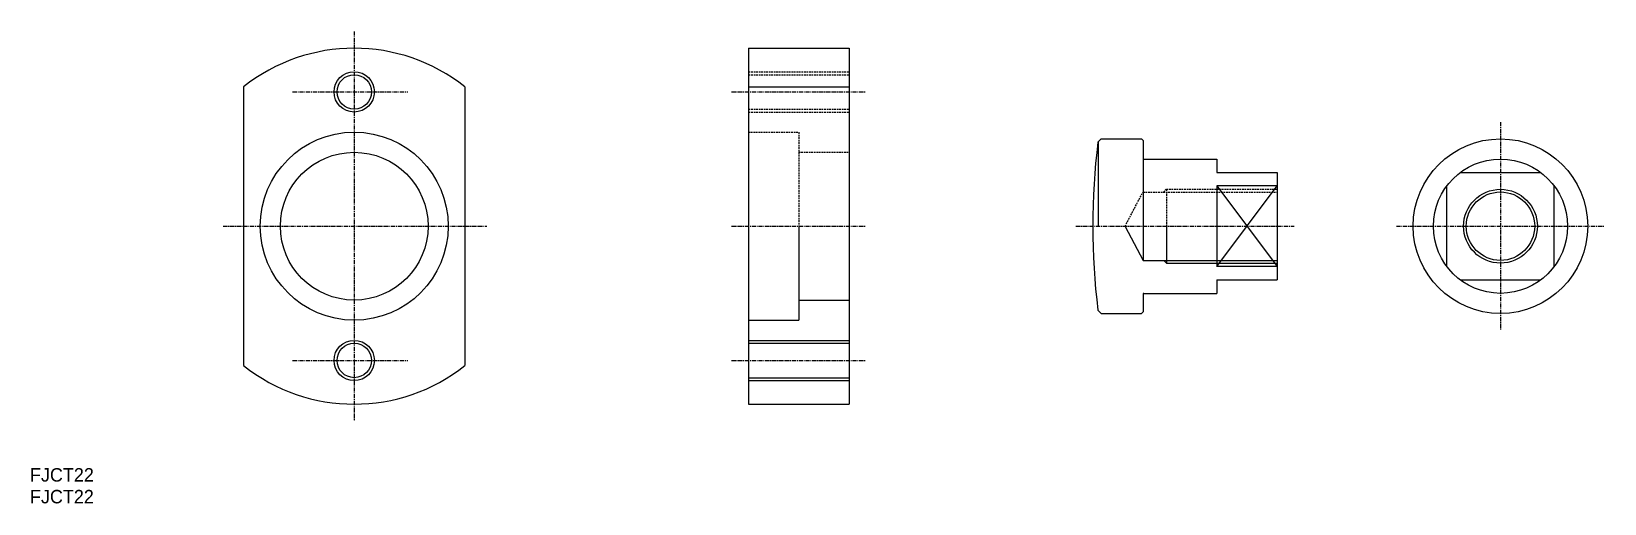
# Model space of a CAD drawing. Extents: x 0 to 469, y 0 to 141.
import ezdxf

# ---------------------------------------------------------------- set-up
doc = ezdxf.new("R2010")
doc.units = 0
doc.linetypes.add('CENTER', pattern=[2, 1.25, -0.25, 0.25, -0.25])
doc.linetypes.add('DASHED', pattern=[0.75, 0.5, -0.25])
doc.layers.get('0').update_dxf_attribs({"linetype": 'CONTINUOUS'})
doc.layers.add('CENTER', color=1, linetype='CENTER')

msp = doc.modelspace()

# ---------------------------------------------------------------- linework, layer by layer
at = {"color": 7, "linetype": 'CONTINUOUS'}
for p, q in [((214.01, 135.55), (214.01, 29.55)), ((214.01, 135.55), (244.01, 135.55)), ((244.01, 135.55), (244.01, 29.55)), ((214.01, 124.02), (244.01, 124.02)), ((318.16, 107.55), (319.16, 108.55)), ((319.16, 108.55), (331.09, 108.55)), ((331.09, 108.55), (331.59, 108.05)), ((331.59, 108.05), (331.59, 82.55)), ((318.29, 82.55), (318.29, 107.67)), ((331.79, 102.55), (353.59, 102.55)), ((353.59, 102.55), (353.59, 98.55)), ((353.59, 98.55), (371.59, 98.55)), ((371.59, 98.55), (371.59, 66.55)), ((426.07, 98.55), (450.07, 98.55)), ((371.59, 94.55), (353.59, 94.55)), ((353.59, 94.55), (353.59, 70.55)), ((353.59, 94.55), (371.59, 70.55)), ((353.59, 70.55), (371.59, 94.55)), ((422.07, 70.55), (422.07, 94.55)), ((454.07, 70.55), (454.07, 94.55)), ((331.59, 92.8), (331.59, 72.36)), ((229.01, 82.55), (229.01, 54.55)), ((326.25, 82.48), (331.59, 72.36)), ((338.59, 82.55), (338.59, 71.55)), ((331.59, 72.36), (371.59, 72.36)), ((371.59, 70.55), (353.59, 70.55)), ((353.59, 66.55), (371.59, 66.55)), ((353.59, 66.55), (353.59, 62.55)), ((426.07, 66.55), (450.07, 66.55)), ((331.59, 62.35), (331.59, 57.05)), ((331.79, 62.55), (353.59, 62.55)), ((229.01, 60.55), (244.01, 60.55)), ((318.16, 57.55), (319.16, 56.55)), ((319.16, 56.55), (331.09, 56.55)), ((331.09, 56.55), (331.59, 57.05)), ((214.01, 54.55), (229.01, 54.55)), ((214.09, 47.67), (244.01, 47.67)), ((214.09, 37.42), (244.01, 37.42)), ((214.01, 29.55), (244.01, 29.55))]:
    msp.add_line(p, q, dxfattribs=at)
at = {"color": 3, "linetype": 'DASHED'}
for p, q in [((214.09, 128.55), (244.01, 128.55)), ((214.09, 127.67), (244.01, 127.67)), ((214.09, 117.42), (244.01, 117.42)), ((214.09, 116.55), (244.01, 116.55)), ((214.01, 110.55), (229.01, 110.55)), ((229.01, 110.55), (229.01, 82.55)), ((229.01, 104.55), (244.01, 104.55)), ((326.25, 82.55), (331.59, 92.73)), ((331.59, 92.73), (371.59, 92.73)), ((337.7, 92.73), (338.51, 93.55)), ((338.59, 93.55), (338.59, 82.55)), ((338.59, 93.55), (371.59, 93.55))]:
    msp.add_line(p, q, dxfattribs=at)
for p, q in [((63.59, 124.02), (63.59, 41.07)), ((129.59, 124.02), (129.59, 41.07)), ((214.01, 109.05), (214.01, 109.05)), ((214.01, 82.55), (214.01, 82.55))]:
    msp.add_line(p, q)
at = {"color": 3}
for p, q in [((337.78, 72.36), (338.59, 71.55)), ((338.59, 71.55), (371.59, 71.55))]:
    msp.add_line(p, q, dxfattribs=at)
at = {"color": 3, "linetype": 'CONTINUOUS'}
for p, q in [((214.09, 48.55), (244.01, 48.55)), ((214.09, 36.55), (244.01, 36.55))]:
    msp.add_line(p, q, dxfattribs=at)
for centre in [(96.59, 122.55), (96.59, 42.55)]:
    msp.add_circle(centre, 6, dxfattribs=at)
at = {"color": 7, "linetype": 'CONTINUOUS'}
for centre, radius in [((96.59, 122.55), 5.12), ((438.07, 82.55), 26), ((438.07, 82.55), 20), ((438.07, 82.55), 10.19), ((96.59, 42.55), 5.12)]:
    msp.add_circle(centre, radius, dxfattribs=at)
for radius in [28, 22]:
    msp.add_circle((96.59, 82.55), radius)
at = {"color": 3}
msp.add_circle((438.07, 82.55), 11, dxfattribs=at)
for start, end in [(51.4907, 128.5093), (231.4907, 308.5093)]:
    msp.add_arc((96.59, 82.55), 53, start, end)
at = {"color": 7, "linetype": 'CONTINUOUS'}
for centre, radius, start, end in [((516.59, 82.55), 200, 172.8192, 187.1808), ((331.79, 102.75), 0.2, 180, 270), ((331.79, 62.35), 0.2, 90, 180)]:
    msp.add_arc(centre, radius, start, end, dxfattribs=at)
at = {"layer": 'CENTER', "color": 1, "linetype": 'CENTER'}
for p, q in [((96.59, 140.55), (96.59, 24.55)), ((78.25, 122.55), (112.57, 122.55)), ((209.01, 122.55), (249.01, 122.55)), ((438.07, 113.55), (438.07, 51.55)), ((57.56, 82.55), (136.09, 82.55)), ((209.01, 82.55), (249.01, 82.55)), ((311.59, 82.55), (376.59, 82.55)), ((407.07, 82.55), (469.07, 82.55)), ((78.25, 42.55), (112.57, 42.55)), ((209.01, 42.55), (249.01, 42.55))]:
    msp.add_line(p, q, dxfattribs=at)

# ---------------------------------------------------------------- texts
for p in [(0, 6.48), (0, 0)]:
    msp.add_text('FJCT22', height=4).set_placement(p)

doc.saveas('drawing.dxf')
